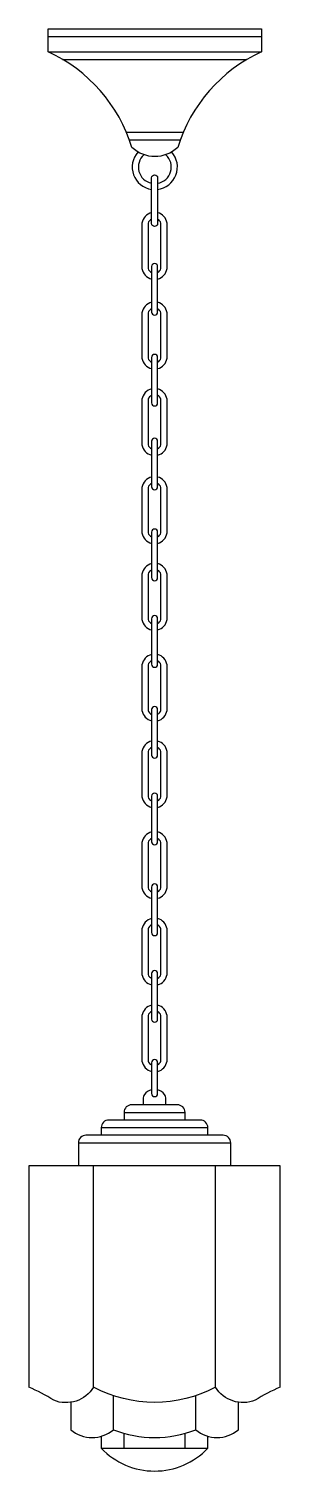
# Model space of a CAD drawing. Extents: x -55640 to -55459, y -37173 to -36134.
import ezdxf

# ---------------------------------------------------------------- set-up
doc = ezdxf.new("R2010")
doc.units = 0
doc.header["$MEASUREMENT"] = 0
for name, color, linetype in [('3', 3, 'CONTINUOUS'), ('4', 4, 'CONTINUOUS'), ('7', 7, 'CONTINUOUS')]:
    doc.layers.add(name, color=color, linetype=linetype)

msp = doc.modelspace()

# ---------------------------------------------------------------- linework, layer by layer
at = {"layer": '3'}
for p, q in [((-55626.2, -36139.4), (-55472.2, -36139.4)), ((-55615.8, -36155.9), (-55482.7, -36155.9)), ((-55569.8, -36208.4), (-55528.7, -36208.4)), ((-55567.6, -36213.9), (-55530.9, -36213.9)), ((-55571.4, -36914.8), (-55527.4, -36914.8)), ((-55587.9, -36925.8), (-55510.9, -36925.8)), ((-55604.4, -36936.8), (-55494.4, -36936.8))]:
    msp.add_line(p, q, dxfattribs=at)
at = {"layer": '4'}
msp.add_lwpolyline([(-55626.2, -36150.4), (-55626.2, -36133.9), (-55472.2, -36133.9), (-55472.2, -36150.4, 0.212659), (-55532.7, -36219.4, -0.399122), (-55565.7, -36219.4, 0.212659)], format="xyb", close=True, dxfattribs=at)
for points in [[(-55527.4, -36920.3), (-55527.4, -36914.8, 0.414214), (-55532.9, -36909.3), (-55565.9, -36909.3, 0.414214), (-55571.4, -36914.8), (-55571.4, -36920.3)], [(-55510.9, -36931.3), (-55510.9, -36925.8, 0.414214), (-55516.4, -36920.3), (-55582.4, -36920.3, 0.414214), (-55587.9, -36925.8), (-55587.9, -36931.3)], [(-55494.4, -36953.3), (-55494.4, -36936.8, 0.414214), (-55499.9, -36931.3), (-55598.9, -36931.3, 0.414214), (-55604.4, -36936.8), (-55604.4, -36953.3)], [(-55458.7, -37112.8, 0.044781), (-55476.7, -37122.3, -0.364546), (-55505.4, -37112.8, -0.25), (-55593.4, -37112.8, -0.364546), (-55622.2, -37122.3, 0.044781), (-55640.2, -37112.8)], [(-55609.9, -37123.7), (-55609.9, -37143.6, 0.357143), (-55579.1, -37143.6, 0.185185), (-55519.7, -37143.6, 0.357143), (-55488.9, -37143.6)], [(-55587.9, -37148.2), (-55587.9, -37156.8, 0.428571), (-55510.9, -37156.8), (-55510.9, -37148.2)]]:
    msp.add_lwpolyline(points, format="xyb", dxfattribs=at)
msp.add_lwpolyline([(-55458.7, -37112.8), (-55458.7, -36953.3), (-55640.2, -36953.3), (-55640.2, -37112.8)], dxfattribs=at)
at = {"layer": '7'}
for p, q in [((-55626.2, -36150.4), (-55472.2, -36150.4)), ((-55593.4, -37112.8), (-55593.4, -36953.3)), ((-55505.4, -37112.8), (-55505.4, -36953.3)), ((-55579.1, -37143.6), (-55579.1, -37119)), ((-55519.7, -37143.6), (-55519.7, -37119)), ((-55571.4, -37156.8), (-55571.4, -37146.2)), ((-55527.4, -37156.8), (-55527.4, -37146.2)), ((-55587.9, -37156.8), (-55510.9, -37156.8))]:
    msp.add_line(p, q, dxfattribs=at)
for points in [[(-55551.6, -36241.3, -1), (-55547.2, -36241.3), (-55547.2, -36274.2, -1), (-55551.6, -36274.2)], [(-55551.6, -36338, 1), (-55547.2, -36338), (-55547.2, -36305.2, 1), (-55551.6, -36305.2)], [(-55551.6, -36403.5, 1), (-55547.2, -36403.5), (-55547.2, -36370.7, 1), (-55551.6, -36370.7)], [(-55551.6, -36463.9, 1), (-55547.2, -36463.9), (-55547.2, -36431.1, 1), (-55551.6, -36431.1)], [(-55551.6, -36529.4, 1), (-55547.2, -36529.4), (-55547.2, -36496.6, 1), (-55551.6, -36496.6)], [(-55551.6, -36591.8, 1), (-55547.2, -36591.8), (-55547.2, -36559, 1), (-55551.6, -36559)], [(-55551.6, -36657.3, 1), (-55547.2, -36657.3), (-55547.2, -36624.5, 1), (-55551.6, -36624.5)], [(-55551.6, -36719.7, 1), (-55547.2, -36719.7), (-55547.2, -36686.9, 1), (-55551.6, -36686.9)], [(-55551.6, -36785.2, 1), (-55547.2, -36785.2), (-55547.2, -36752.4, 1), (-55551.6, -36752.4)], [(-55551.6, -36814.8), (-55551.6, -36847.6, 1), (-55547.2, -36847.6), (-55547.2, -36814.8, 1)], [(-55547.2, -36901.2), (-55547.2, -36879, 1), (-55551.6, -36879), (-55551.6, -36901.2, 1)]]:
    msp.add_lwpolyline(points, format="xyb", close=True, dxfattribs=at)
for points in [[(-55551.6, -36266.4, 0.302545), (-55558.5, -36273.9), (-55558.5, -36306.7, 0.302545), (-55551.6, -36314.2)], [(-55551.6, -36271.1, 0.199814), (-55554.1, -36273.9), (-55554.1, -36306.7, 0.199814), (-55551.6, -36309.6)], [(-55547.2, -36314.2, 0.30144), (-55540.4, -36306.7), (-55540.4, -36273.9, 0.30144), (-55547.2, -36266.4)], [(-55547.2, -36309.6, 0.197687), (-55544.8, -36306.7), (-55544.8, -36273.9, 0.197687), (-55547.2, -36271.1)], [(-55551.6, -36331, 0.302545), (-55558.5, -36338.5), (-55558.5, -36371.3, 0.302545), (-55551.6, -36378.8)], [(-55551.6, -36335.6, 0.199814), (-55554.1, -36338.5), (-55554.1, -36371.3, 0.199814), (-55551.6, -36374.1)], [(-55547.2, -36378.8, 0.30144), (-55540.4, -36371.3), (-55540.4, -36338.5, 0.30144), (-55547.2, -36331)], [(-55547.2, -36374.1, 0.197687), (-55544.8, -36371.3), (-55544.8, -36338.5, 0.197687), (-55547.2, -36335.6)], [(-55551.6, -36393.4, 0.302545), (-55558.5, -36400.9), (-55558.5, -36433.7, 0.302545), (-55551.6, -36441.2)], [(-55551.6, -36398, 0.199814), (-55554.1, -36400.9), (-55554.1, -36433.7, 0.199814), (-55551.6, -36436.5)], [(-55547.2, -36441.2, 0.30144), (-55540.4, -36433.7), (-55540.4, -36400.9, 0.30144), (-55547.2, -36393.4)], [(-55547.2, -36436.5, 0.197687), (-55544.8, -36433.7), (-55544.8, -36400.9, 0.197687), (-55547.2, -36398)], [(-55551.6, -36456.9, 0.302545), (-55558.5, -36464.4), (-55558.5, -36497.2, 0.302545), (-55551.6, -36504.7)], [(-55551.6, -36461.5, 0.199814), (-55554.1, -36464.4), (-55554.1, -36497.2, 0.199814), (-55551.6, -36500.1)], [(-55547.2, -36504.7, 0.30144), (-55540.4, -36497.2), (-55540.4, -36464.4, 0.30144), (-55547.2, -36456.9)], [(-55547.2, -36500.1, 0.197687), (-55544.8, -36497.2), (-55544.8, -36464.4, 0.197687), (-55547.2, -36461.6)], [(-55551.6, -36519.3, 0.302545), (-55558.5, -36526.8), (-55558.5, -36559.6, 0.302545), (-55551.6, -36567.1)], [(-55551.6, -36523.9, 0.199814), (-55554.1, -36526.8), (-55554.1, -36559.6, 0.199814), (-55551.6, -36562.5)], [(-55547.2, -36567.1, 0.30144), (-55540.4, -36559.6), (-55540.4, -36526.8, 0.30144), (-55547.2, -36519.3)], [(-55547.2, -36562.5, 0.197687), (-55544.8, -36559.6), (-55544.8, -36526.8, 0.197687), (-55547.2, -36524)], [(-55551.6, -36584.8, 0.302545), (-55558.5, -36592.3), (-55558.5, -36625.1, 0.302545), (-55551.6, -36632.6)], [(-55547.2, -36632.6, 0.30144), (-55540.4, -36625.1), (-55540.4, -36592.3, 0.30144), (-55547.2, -36584.8)], [(-55551.6, -36589.4, 0.199814), (-55554.1, -36592.3), (-55554.1, -36625.1, 0.199814), (-55551.6, -36628)], [(-55547.2, -36627.9, 0.197687), (-55544.8, -36625.1), (-55544.8, -36592.3, 0.197687), (-55547.2, -36589.4)], [(-55551.6, -36647.2, 0.302545), (-55558.5, -36654.7), (-55558.5, -36687.5, 0.302545), (-55551.6, -36695)], [(-55547.2, -36695, 0.30144), (-55540.4, -36687.5), (-55540.4, -36654.7, 0.30144), (-55547.2, -36647.2)], [(-55551.6, -36651.8, 0.199814), (-55554.1, -36654.7), (-55554.1, -36687.5, 0.199814), (-55551.6, -36690.4)], [(-55547.2, -36690.3, 0.197687), (-55544.8, -36687.5), (-55544.8, -36654.7, 0.197687), (-55547.2, -36651.8)], [(-55551.6, -36712.7, 0.302545), (-55558.5, -36720.2), (-55558.5, -36753, 0.302545), (-55551.6, -36760.5)], [(-55547.2, -36760.5, 0.30144), (-55540.4, -36753), (-55540.4, -36720.2, 0.30144), (-55547.2, -36712.7)], [(-55551.6, -36717.3, 0.199814), (-55554.1, -36720.2), (-55554.1, -36753, 0.199814), (-55551.6, -36755.8)], [(-55547.2, -36755.8, 0.197687), (-55544.8, -36753), (-55544.8, -36720.2, 0.197687), (-55547.2, -36717.3)], [(-55551.6, -36775.1, 0.302545), (-55558.5, -36782.6), (-55558.5, -36815.4, 0.302545), (-55551.6, -36822.9)], [(-55547.2, -36822.9, 0.30144), (-55540.4, -36815.4), (-55540.4, -36782.6, 0.30144), (-55547.2, -36775.1)], [(-55551.6, -36779.7, 0.199814), (-55554.1, -36782.6), (-55554.1, -36815.4, 0.199814), (-55551.6, -36818.2)], [(-55547.2, -36818.2, 0.197687), (-55544.8, -36815.4), (-55544.8, -36782.6, 0.197687), (-55547.2, -36779.7)], [(-55551.6, -36837.5, 0.302545), (-55558.5, -36845), (-55558.5, -36877.8, 0.302545), (-55551.6, -36885.3)], [(-55547.2, -36885.3, 0.30144), (-55540.4, -36877.8), (-55540.4, -36845, 0.30144), (-55547.2, -36837.5)], [(-55551.6, -36842.1, 0.199814), (-55554.1, -36845), (-55554.1, -36877.8, 0.199814), (-55551.6, -36880.6)], [(-55547.2, -36880.6, 0.197687), (-55544.8, -36877.8), (-55544.8, -36845, 0.197687), (-55547.2, -36842.1)], [(-55551.6, -36898.6, 0.171293), (-55556.6, -36901.9, 0.162278), (-55557.7, -36905.2), (-55557.7, -36909.3)], [(-55541.2, -36909.3), (-55541.2, -36905.2, 0.162278), (-55542.3, -36901.9, 0.171293), (-55547.2, -36898.6, 0.171293)]]:
    msp.add_lwpolyline(points, format="xyb", dxfattribs=at)
msp.add_lwpolyline([(-55488.9, -37143.6), (-55488.9, -37123.7)], dxfattribs=at)
for radius, start, end in [(16.3, 138.5973, 261.2976), (16.3, 276.8358, 41.5393), (11.9, 132.2058, 258.0325), (11.9, 279.3881, 47.9308)]:
    msp.add_arc((-55549.2, -36233.5), radius, start, end, dxfattribs=at)

doc.saveas('drawing.dxf')
